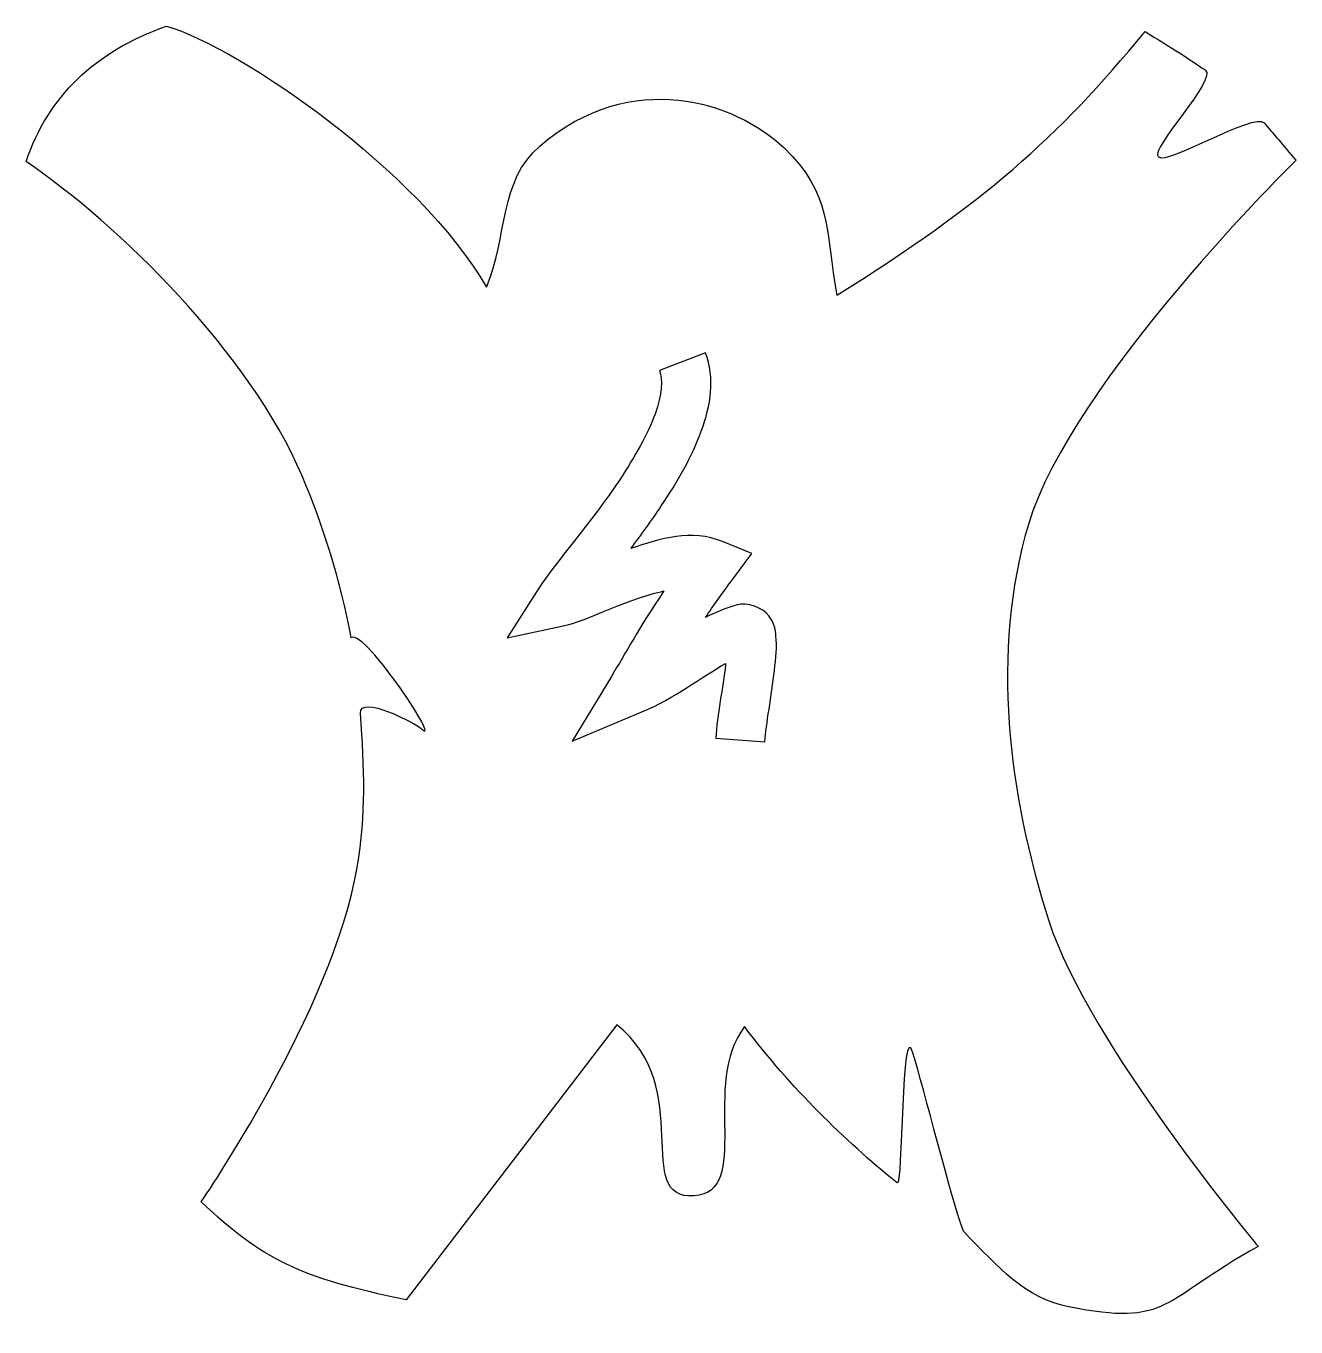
# Model space of a CAD drawing. Header units: centimetres. Extents: x -9.7 to 9.8, y -10.2 to 9.9.
import ezdxf

# ---------------------------------------------------------------- set-up
doc = ezdxf.new("R2010")
doc.units = ezdxf.units.CM
doc.header["$MEASUREMENT"] = 0
doc.layers.add('Layer 1', color=7, linetype='Continuous')

msp = doc.modelspace()

# ---------------------------------------------------------------- linework, layer by layer
at = {"layer": 'Layer 1'}
for points in [[(-7.57843, 9.88046), (-8.69074, 9.48804), (-9.4081, 8.78747), (-9.74477, 7.79188), (-9.74477, 7.79188), (-8.32034, 6.82919), (-6.29648, 4.84063), (-5.49108, 2.95045), (-5.49108, 2.95045), (-5.16976, 2.19649), (-4.9041, 1.34444), (-4.73332, 0.45723), (-4.73332, 0.45723), (-4.50949, 0.58247), (-3.31201, -1.26221), (-3.65804, -0.94089), (-3.65804, -0.94089), (-3.73837, -0.86642), (-4.61112, -0.40734), (-4.59101, -0.7077), (-4.59101, -0.7077), (-4.5324, -1.58353), (-4.50018, -2.23755), (-4.64245, -3.08091), (-4.64245, -3.08091), (-5.01328, -5.27955), (-7.04467, -8.23333), (-7.04467, -8.23333), (-7.04467, -8.23333), (-6.10146, -9.1232), (-5.5316, -9.40674), (-3.8873, -9.7421), (-3.8873, -9.7421), (-3.8873, -9.7421), (-0.64037, -5.50823), (-0.64037, -5.50823), (-0.64037, -5.50823), (0.58178, -6.47261), (-0.41165, -8.20698), (0.54953, -8.14246), (0.54953, -8.14246), (1.45454, -8.08165), (0.64019, -6.40366), (1.32711, -5.53458), (1.32711, -5.53458), (2.04186, -6.48749), (2.86017, -7.27443), (3.67658, -7.94343), (3.67658, -7.94343), (3.76471, -8.03299), (3.73886, -5.35107), (3.91905, -5.93649), (3.91905, -5.93649), (4.09455, -6.5066), (4.49776, -8.13175), (4.69789, -8.68795), (4.69789, -8.68795), (5.24553, -9.24845), (5.64646, -9.71761), (6.3187, -9.85158), (6.3187, -9.85158), (7.87546, -10.16177), (7.73352, -9.75932), (9.2401, -8.91992), (9.2401, -8.91992), (9.2401, -8.91992), (6.62484, -5.79806), (6.0156, -3.90724), (6.0156, -3.90724), (5.3905, -1.96709), (5.11481, 0.24681), (5.69934, 2.19919), (5.69934, 2.19919), (6.36505, 4.42313), (9.82252, 7.81149), (9.82252, 7.81149), (9.82252, 7.81149), (9.62167, 8.04793), (9.46633, 8.23283), (9.32975, 8.38869), (9.32975, 8.38869), (9.18216, 8.55707), (7.84249, 7.73728), (7.70232, 7.8642), (7.70232, 7.8642), (7.56333, 7.9902), (8.62377, 9.06417), (8.42314, 9.20303), (8.42314, 9.20303), (8.194, 9.36158), (7.90224, 9.54602), (7.49671, 9.79604), (7.49671, 9.79604), (6.14354, 8.14938), (4.9964, 7.13461), (2.74758, 5.73206), (2.74758, 5.73206), (2.57731, 6.72385), (2.674, 7.30071), (1.93188, 8.00652), (1.93188, 8.00652), (1.18972, 8.71241), (-0.41384, 9.2436), (-1.82895, 8.03157), (-1.82895, 8.03157), (-2.45396, 7.49621), (-2.32476, 6.63294), (-2.64996, 5.85857), (-2.64996, 5.85857), (-3.6953, 7.66378), (-6.45815, 9.54591), (-7.5783, 9.8803), (-7.5783, 9.8803), (-7.5783, 9.8803), (-7.57843, 9.88046), (-7.57843, 9.88046)], [(0.72348, 4.84805), (0.87663, 4.45243), (0.80411, 4.03514), (0.66023, 3.64095), (0.66023, 3.64095), (0.51635, 3.24676), (0.29033, 2.85722), (0.04352, 2.4866), (0.04352, 2.4866), (-0.1093, 2.25695), (-0.26987, 2.03793), (-0.42686, 1.82899), (-0.42686, 1.82899), (0.02813, 1.98763), (0.51037, 2.13412), (0.98577, 1.93837), (0.98577, 1.93837), (0.98577, 1.93837), (1.43646, 1.75254), (1.43646, 1.75254), (1.43646, 1.75254), (1.43646, 1.75254), (1.14656, 1.36114), (1.14656, 1.36114), (1.14656, 1.36114), (0.98337, 1.14132), (0.84611, 0.94777), (0.72615, 0.77079), (0.72615, 0.77079), (0.87795, 0.84644), (1.03887, 0.91395), (1.21243, 0.96324), (1.21243, 0.96324), (1.35812, 1.00456), (1.61218, 0.91926), (1.70263, 0.79457), (1.70263, 0.79457), (1.79304, 0.66988), (1.80029, 0.57454), (1.80931, 0.48759), (1.80931, 0.48759), (1.82753, 0.31352), (1.80998, 0.14451), (1.78696, -0.04752), (1.78696, -0.04752), (1.74087, -0.43142), (1.65835, -0.88531), (1.63937, -1.1465), (1.63937, -1.1465), (1.63937, -1.1465), (0.88161, -1.09113), (0.88161, -1.09113), (0.88161, -1.09113), (0.90678, -0.74438), (0.99209, -0.30031), (1.0332, 0.04213), (1.0332, 0.04213), (1.0343, 0.05132), (1.0335, 0.05284), (1.03447, 0.06195), (1.03447, 0.06195), (0.66187, -0.14868), (0.25365, -0.47358), (-0.25418, -0.68653), (-0.25418, -0.68653), (-0.25418, -0.68653), (-1.33095, -1.13854), (-1.33095, -1.13854), (-1.33095, -1.13854), (-1.33095, -1.13854), (-0.72613, -0.13967), (-0.72613, -0.13967), (-0.72613, -0.13967), (-0.50837, 0.2196), (-0.29635, 0.61294), (0.08434, 1.17673), (0.08434, 1.17673), (-0.04322, 1.14831), (-0.17554, 1.11323), (-0.30968, 1.06604), (-0.30968, 1.06604), (-0.53258, 0.98769), (-0.75434, 0.89712), (-0.94616, 0.81965), (-0.94616, 0.81965), (-1.13794, 0.74223), (-1.27827, 0.67923), (-1.4429, 0.6444), (-1.4429, 0.6444), (-1.4429, 0.6444), (-2.32978, 0.45599), (-2.32978, 0.45599), (-2.32978, 0.45599), (-2.32978, 0.45599), (-1.84088, 1.22028), (-1.84088, 1.22028), (-1.84088, 1.22028), (-1.59378, 1.60633), (-1.04365, 2.22228), (-0.58765, 2.907), (-0.58765, 2.907), (-0.35973, 3.2494), (-0.16272, 3.60045), (-0.05271, 3.90191), (-0.05271, 3.90191), (0.05735, 4.20341), (0.06886, 4.43702), (0.01581, 4.57407), (0.01581, 4.57407), (0.01581, 4.57407), (0.72339, 4.84816), (0.72339, 4.84816), (0.72339, 4.84816), (0.72339, 4.84816), (0.72348, 4.84805), (0.72348, 4.84805)]]:
    msp.add_open_spline(points, degree=3, knots=[0, 0, 0, 0, 0.03333333, 0.03333333, 0.03333333, 0.03333333, 0.06666667, 0.06666667, 0.06666667, 0.06666667, 0.1, 0.1, 0.1, 0.1, 0.13333333, 0.13333333, 0.13333333, 0.13333333, 0.16666667, 0.16666667, 0.16666667, 0.16666667, 0.2, 0.2, 0.2, 0.2, 0.23333333, 0.23333333, 0.23333333, 0.23333333, 0.26666667, 0.26666667, 0.26666667, 0.26666667, 0.3, 0.3, 0.3, 0.3, 0.33333333, 0.33333333, 0.33333333, 0.33333333, 0.36666667, 0.36666667, 0.36666667, 0.36666667, 0.4, 0.4, 0.4, 0.4, 0.43333333, 0.43333333, 0.43333333, 0.43333333, 0.46666667, 0.46666667, 0.46666667, 0.46666667, 0.5, 0.5, 0.5, 0.5, 0.53333333, 0.53333333, 0.53333333, 0.53333333, 0.56666667, 0.56666667, 0.56666667, 0.56666667, 0.6, 0.6, 0.6, 0.6, 0.63333333, 0.63333333, 0.63333333, 0.63333333, 0.66666667, 0.66666667, 0.66666667, 0.66666667, 0.7, 0.7, 0.7, 0.7, 0.73333333, 0.73333333, 0.73333333, 0.73333333, 0.76666667, 0.76666667, 0.76666667, 0.76666667, 0.8, 0.8, 0.8, 0.8, 0.83333333, 0.83333333, 0.83333333, 0.83333333, 0.86666667, 0.86666667, 0.86666667, 0.86666667, 0.9, 0.9, 0.9, 0.9, 0.93333333, 0.93333333, 0.93333333, 0.93333333, 1, 1, 1, 1], dxfattribs=at)

doc.saveas('drawing.dxf')
